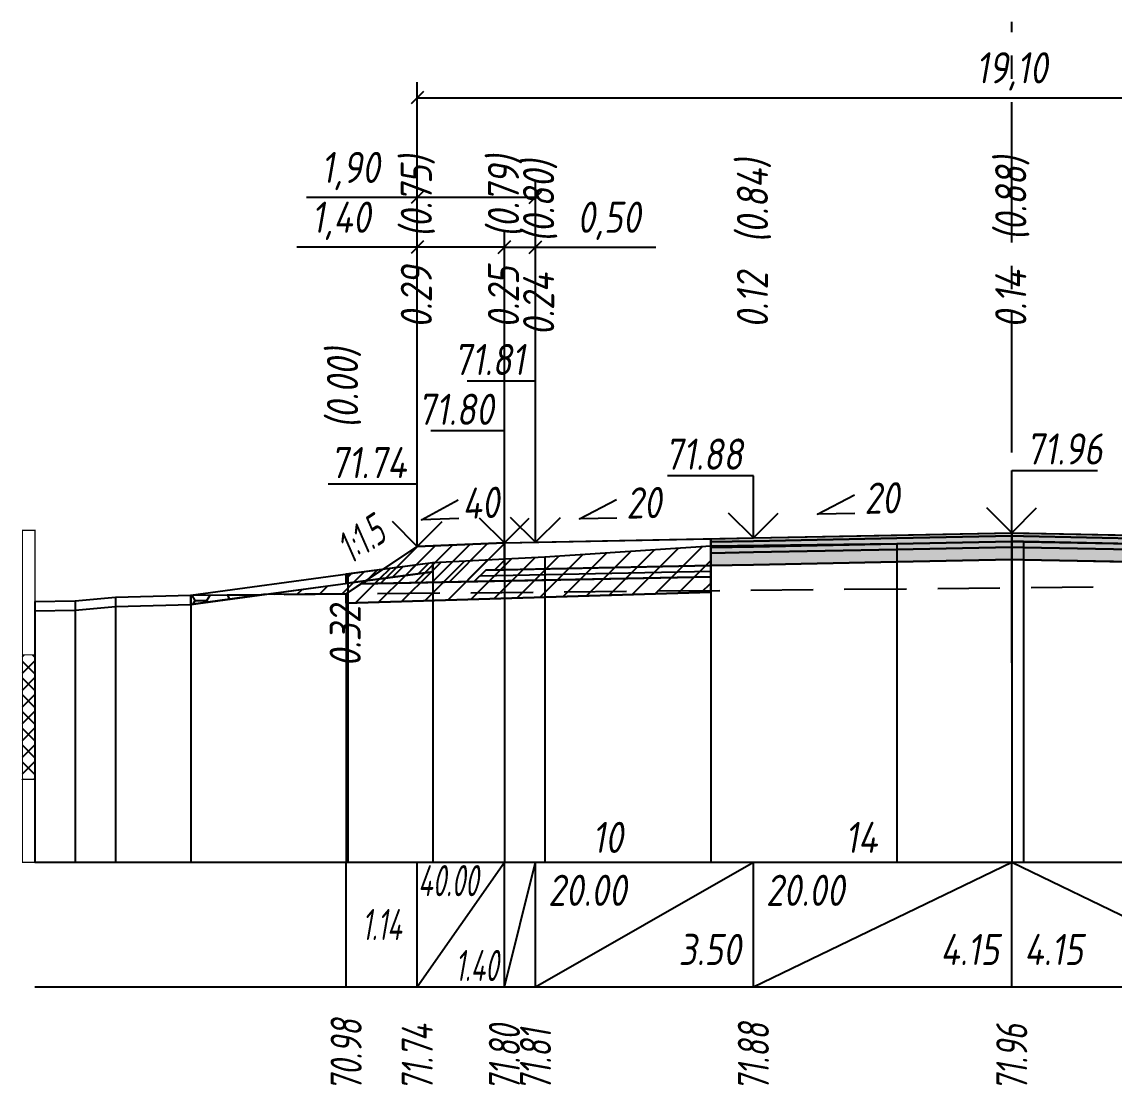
# Model space of a CAD drawing. Extents: x -717 to 1451, y -133302 to 233.
# Drawn here: x 78.9 to 166.7, y -8880.9 to -8795.5 of the extents above; entities that cross this region are included whole.
import ezdxf
from ezdxf.enums import TextEntityAlignment as Align

# ---------------------------------------------------------------- set-up
doc = ezdxf.new("R2010")
doc.units = 0
doc.linetypes.add('осевая2', pattern=[1.125, 0.75, -0.125, 0.125, -0.125])
doc.linetypes.add('штриховая', pattern=[0.75, 0.5, -0.25])
for name, color, linetype in [('Интерполированный поперечник', 2, 'Continuous'), ('Код_514', 1, 'Continuous'), ('Контур_0', 7, 'Continuous'), ('Контур_2521', 7, 'Continuous'), ('Контур_2564', 7, 'Continuous'), ('Контур_2660', 7, 'Continuous'), ('Контур_2665', 7, 'Continuous'), ('Контур_400', 7, 'Continuous'), ('Контур_508', 7, 'Continuous'), ('Контур_512', 7, 'Continuous'), ('Контур_513', 7, 'Continuous'), ('Контур_818', 7, 'Continuous'), ('Красный поперечник', 1, 'Continuous'), ('Линейка абсолютных высот', 7, 'Continuous'), ('Объём_2501', 7, 'Continuous'), ('Объём_2564', 7, 'Continuous'), ('Объём_2650', 7, 'Continuous'), ('Объём_2660', 7, 'Continuous'), ('Объём_2661', 7, 'Continuous'), ('Объём_2665', 7, 'Continuous'), ('Объём_2666', 7, 'Continuous'), ('Объём_2667', 7, 'Continuous'), ('Объём_2668', 7, 'Continuous'), ('Объём_2669', 7, 'Continuous'), ('Объём_2675', 7, 'Continuous'), ('Объём_2753', 7, 'Continuous'), ('Ось', 1, 'осевая2'), ('Откосы', 7, 'Continuous'), ('Отметки покрытия', 7, 'Continuous'), ('Рабочие отметки', 7, 'Continuous'), ('Рабочие отметки доп.', 7, 'Continuous'), ('Слои выравнивания', 7, 'Continuous'), ('Таблица', 7, 'Continuous'), ('Уклоны проезжей части', 7, 'Continuous'), ('Черный поперечник', 3, 'Continuous')]:
    doc.layers.add(name, color=color, linetype=linetype)
for name, color, linetype, true_color in [('Контур_2540', 2, 'Continuous', 0xffff00), ('Контур_2560', 2, 'Continuous', 0xffff00), ('Контур_2561', 7, 'Continuous', 0xff8040), ('Контур_2562', 3, 'Continuous', 0x00ff00), ('Контур_2563', 7, 'Continuous', 0xff8000), ('Контур_2570', 7, 'Continuous', 0x80ff00), ('Контур_2725', 7, 'Continuous', 0x323232), ('Контур_2736', 4, 'Continuous', 0x00ffff), ('Контур_2737', 4, 'Continuous', 0x00ffff), ('Контур_2738', 4, 'Continuous', 0x00ffff), ('Контур_2739', 4, 'Continuous', 0x00ffff), ('Контур_2741', 4, 'Continuous', 0x00ffff), ('Контур_2742', 4, 'Continuous', 0x00ffff), ('Контур_2743', 4, 'Continuous', 0x00ffff), ('Контур_2744', 7, 'Continuous', 0xa4ffff), ('Контур_2745', 7, 'Continuous', 0xa4ffff), ('Контур_2747', 4, 'Continuous', 0x00ffff), ('Контур_2748', 4, 'Continuous', 0x00ffff), ('Контур_2749', 4, 'Continuous', 0x00ffff), ('Контур_2750', 4, 'Continuous', 0x00ffff), ('Контур_2751', 4, 'Continuous', 0x00ffff), ('Контур_2752', 4, 'Continuous', 0x00ffff), ('Контур_2760', 7, 'Continuous', 0x323232), ('Контур_2761', 7, 'Continuous', 0x323232), ('Контур_2762', 7, 'Continuous', 0x323232), ('Контур_2763', 7, 'Continuous', 0x323232), ('Контур_402', 7, 'Continuous', 0xff6464), ('Контур_703', 4, 'Continuous', 0x00ffff), ('Контур_705', 4, 'Continuous', 0x00ffff), ('Контур_707', 4, 'Continuous', 0x00ffff), ('Контур_720', 131, 'Continuous', 0xaaffff), ('Объём_2500', 7, 'Continuous', 0xc0c0c0), ('Объём_2520', 7, 'Continuous', 0x80ffff), ('Объём_2540', 2, 'Continuous', 0xffff00), ('Объём_2560', 2, 'Continuous', 0xffff00), ('Объём_2561', 7, 'Continuous', 0xff8040), ('Объём_2562', 3, 'Continuous', 0x00ff00), ('Объём_2563', 7, 'Continuous', 0xff8000), ('Объём_2570', 7, 'Continuous', 0x80ff00), ('Объём_2600', 7, 'Continuous', 0x808000), ('Объём_2746', 2, 'Continuous', 0xffff00)]:
    doc.layers.add(name, color=color, linetype=linetype, true_color=true_color)
doc.styles.get("Standard").update_dxf_attribs({"font": 'txt', "height": 2.5})
doc.styles.add('М', font='romand.shx', dxfattribs={"width": 0.8, "oblique": 10, "height": 2.5})
doc.dimstyles.new('ISO-25', dxfattribs={"dimtxt": 2.5, "dimasz": 2.5, "dimexe": 1.25, "dimexo": 0.625, "dimtad": 1, "dimtxsty": 'Standard', "dimcen": 2.5, "dimadec": 0, "dimazin": 0, "dimtfac": 1, "dimtmove": 0, "dimatfit": 3, "dimfxl": 1, "dimarcsym": 0})

# ---------------------------------------------------------------- blocks, each defined once
blk = doc.blocks.new('_Oblique')
at = {"color": 0, "linetype": 'ByBlock', "lineweight": -2}
blk.add_line((-0.5, -0.5), (0.5, 0.5), dxfattribs=at)
blk = doc.blocks.new('*D194')
at = {"color": 0, "lineweight": -2, "transparency": 16777216}
for p, q in [((110.714, -8837.075), (110.714, -8812.355)), ((117.714, -8836.795), (117.714, -8812.355)), ((110.714, -8813.605), (101.047, -8813.605)), ((117.714, -8813.605), (110.714, -8813.605))]:
    blk.add_line(p, q, dxfattribs=at)
at = {"layer": 'Defpoints', "color": 0, "transparency": 16777216}
for p in [(117.714, -8813.605), (110.714, -8837.7), (117.714, -8837.42)]:
    blk.add_point(p, dxfattribs=at)
at = {"color": 0, "lineweight": -2, "transparency": 16777216, "rotation": 180}
blk.add_blockref('_Oblique', (110.714, -8813.605), dxfattribs=at)
at = {"color": 0, "lineweight": -2, "transparency": 16777216}
blk.add_blockref('_Oblique', (117.714, -8813.605), dxfattribs=at)
at = {"color": 0, "transparency": 16777216, "insert": (104.587, -8811.492), "char_height": 2.5, "width": 8.75, "attachment_point": 5, "style": 'М'}
blk.add_mtext('1,40', dxfattribs=at)
blk = doc.blocks.new('*D196')
at = {"color": 0, "lineweight": -2, "transparency": 16777216}
for p, q in [((117.714, -8836.795), (117.714, -8812.355)), ((120.214, -8836.745), (120.214, -8812.355)), ((117.714, -8813.605), (120.214, -8813.605)), ((120.214, -8813.605), (129.871, -8813.605))]:
    blk.add_line(p, q, dxfattribs=at)
at = {"layer": 'Defpoints', "color": 0, "transparency": 16777216}
for p in [(120.214, -8813.605), (117.714, -8837.42), (120.214, -8837.37)]:
    blk.add_point(p, dxfattribs=at)
at = {"color": 0, "lineweight": -2, "transparency": 16777216, "rotation": 180}
blk.add_blockref('_Oblique', (117.714, -8813.605), dxfattribs=at)
at = {"color": 0, "lineweight": -2, "transparency": 16777216}
blk.add_blockref('_Oblique', (120.214, -8813.605), dxfattribs=at)
at = {"color": 0, "transparency": 16777216, "insert": (126.11, -8811.492), "char_height": 2.5, "width": 9.16667, "attachment_point": 5, "style": 'М'}
blk.add_mtext('0,50', dxfattribs=at)
blk = doc.blocks.new('*D199')
at = {"color": 0, "lineweight": -2, "transparency": 16777216}
for p, q in [((110.714, -8837.075), (110.714, -8808.355)), ((120.214, -8836.745), (120.214, -8808.355)), ((110.714, -8809.605), (101.806, -8809.605)), ((120.214, -8809.605), (110.714, -8809.605))]:
    blk.add_line(p, q, dxfattribs=at)
at = {"layer": 'Defpoints', "color": 0, "transparency": 16777216}
for p in [(120.214, -8809.605), (110.714, -8837.7), (120.214, -8837.37)]:
    blk.add_point(p, dxfattribs=at)
at = {"color": 0, "lineweight": -2, "transparency": 16777216, "rotation": 180}
blk.add_blockref('_Oblique', (110.714, -8809.605), dxfattribs=at)
at = {"color": 0, "lineweight": -2, "transparency": 16777216}
blk.add_blockref('_Oblique', (120.214, -8809.605), dxfattribs=at)
at = {"color": 0, "transparency": 16777216, "insert": (105.346, -8807.492), "char_height": 2.5, "width": 8.75, "attachment_point": 5, "style": 'М'}
blk.add_mtext('1,90', dxfattribs=at)
blk = doc.blocks.new('*D200')
at = {"color": 0, "lineweight": -2, "transparency": 16777216}
for p, q in [((110.714, -8837.075), (110.714, -8800.355)), ((206.214, -8837.075), (206.214, -8800.355)), ((110.714, -8801.605), (206.214, -8801.605))]:
    blk.add_line(p, q, dxfattribs=at)
at = {"layer": 'Defpoints', "color": 0, "transparency": 16777216}
for p in [(206.214, -8801.605), (110.714, -8837.7), (206.214, -8837.7)]:
    blk.add_point(p, dxfattribs=at)
at = {"color": 0, "lineweight": -2, "transparency": 16777216, "rotation": 180}
blk.add_blockref('_Oblique', (110.714, -8801.605), dxfattribs=at)
at = {"color": 0, "lineweight": -2, "transparency": 16777216}
blk.add_blockref('_Oblique', (206.214, -8801.605), dxfattribs=at)
at = {"color": 0, "transparency": 16777216, "insert": (158.464, -8799.492), "char_height": 2.5, "width": 10.41667, "attachment_point": 5, "style": 'М'}
blk.add_mtext('19,10', dxfattribs=at)

msp = doc.modelspace()

# ---------------------------------------------------------------- hatches: boundary and pattern name
at = {"layer": 'Линейка абсолютных высот'}
h = msp.add_hatch(dxfattribs=at)
h.set_pattern_fill('ANSI37', scale=0.3, style=0)
h.paths.add_polyline_path([(80, -8856.342), (80, -8846.342), (79, -8846.342), (79, -8856.342)])
at = {"layer": 'Объём_2563'}
h = msp.add_hatch(dxfattribs=at)
h.set_pattern_fill('ANSI31', color=256, scale=0.3)
h.paths.add_polyline_path([(110.714, -8837.637), (117.714, -8837.357), (117.714, -8839.507), (116.214, -8839.537), (115.295, -8840.456), (106.214, -8840.637)])
at = {"layer": 'Объём_2570'}
h = msp.add_hatch(dxfattribs=at)
h.set_pattern_fill('ANSI31', color=256, scale=0.2)
h.paths.add_polyline_path([(105.131, -8840.578), (105, -8840.596), (105, -8839.846), (111.954, -8838.924), (111.954, -8839.674)])
at = {"layer": 'Объём_2600'}
h = msp.add_hatch(dxfattribs=at)
h.set_pattern_fill('ANSI31', color=6, scale=0.4)
h.paths.add_polyline_path([(120.968, -8838.46), (134.294, -8837.583), (134.294, -8841.318), (105, -8842.196), (105, -8841.447), (98.368, -8841.508), (105.131, -8840.578), (111.954, -8839.674), (111.954, -8838.924)])
h = msp.add_hatch(dxfattribs=at)
h.set_pattern_fill('HONEY', color=5, scale=0.3)
h.paths.add_polyline_path([(92.518, -8842.312), (92.518, -8841.562), (98.368, -8841.508)])
at = {"layer": 'Слои выравнивания'}
for color, points in [(2, [(134.294, -8837.026), (137.714, -8836.957), (149.227, -8836.727), (158.464, -8836.542), (158.464, -8836.792), (149.227, -8836.977), (137.714, -8837.207), (134.294, -8837.276)]), (3, [(134.294, -8837.276), (137.714, -8837.207), (149.227, -8836.977), (158.464, -8836.792), (158.464, -8837.242), (149.227, -8837.427), (137.714, -8837.657), (134.294, -8837.726)]), (2, [(158.464, -8836.542), (159.401, -8836.561), (169.533, -8836.764), (178.448, -8836.942), (179.214, -8836.957), (184.717, -8837.068), (184.717, -8837.318), (179.214, -8837.207), (178.448, -8837.192), (169.533, -8837.014), (159.401, -8836.811), (158.464, -8836.792)]), (3, [(158.464, -8836.792), (159.401, -8836.811), (169.533, -8837.014), (178.448, -8837.192), (179.214, -8837.207), (184.717, -8837.318), (184.717, -8837.768), (179.214, -8837.657), (178.448, -8837.642), (169.533, -8837.464), (159.401, -8837.261), (158.464, -8837.242)]), (4, [(134.294, -8837.726), (137.714, -8837.657), (149.227, -8837.427), (158.464, -8837.242), (158.464, -8837.692), (149.227, -8837.877), (137.714, -8838.107), (134.294, -8838.176)]), (5, [(134.294, -8838.176), (137.714, -8838.107), (149.227, -8837.877), (158.464, -8837.692), (158.464, -8838.692), (149.227, -8838.877), (137.714, -8839.107), (134.294, -8839.176)]), (4, [(158.464, -8837.242), (159.401, -8837.261), (169.533, -8837.464), (178.448, -8837.642), (179.214, -8837.657), (184.717, -8837.768), (184.717, -8838.218), (179.214, -8838.107), (178.448, -8838.092), (169.533, -8837.914), (159.401, -8837.711), (158.464, -8837.692)]), (5, [(158.464, -8837.692), (159.401, -8837.711), (169.533, -8837.914), (178.448, -8838.092), (179.214, -8838.107), (184.717, -8838.218), (184.717, -8839.218), (179.214, -8839.107), (178.448, -8839.092), (169.533, -8838.914), (159.401, -8838.711), (158.464, -8838.692)])]:
    msp.add_hatch(color=color, dxfattribs=at).paths.add_polyline_path(points)

# ---------------------------------------------------------------- linework, layer by layer
at = {"layer": 'Интерполированный поперечник', "linetype": 'штриховая', "ltscale": 10, "flags": 128}
msp.add_lwpolyline([(92.518, -8841.562), (214.475, -8840.431)], dxfattribs=at)
at = {"layer": 'Код_514'}
for p, q in [((105, -8873), (105, -8863)), ((110.714, -8873), (110.714, -8863)), ((110.714, -8873), (117.714, -8863)), ((117.714, -8873), (117.714, -8863)), ((117.714, -8873), (120.214, -8863)), ((120.214, -8873), (120.214, -8863)), ((120.214, -8873), (137.714, -8863)), ((137.714, -8873), (137.714, -8863)), ((137.714, -8873), (158.464, -8863)), ((158.464, -8873), (158.464, -8863)), ((158.464, -8863), (179.214, -8873))]:
    msp.add_line(p, q, dxfattribs=at)
at = {"layer": 'Контур_0', "flags": 128}
for points in [[(120.214, -8839.457), (117.714, -8839.507), (117.714, -8837.357), (134.294, -8837.026), (134.294, -8839.176), (120.214, -8839.457), (120.214, -8839.457)], [(110.714, -8837.637), (105, -8841.447), (105, -8841.447), (105, -8841.447), (105, -8841.447), (105, -8841.447), (105, -8841.447), (105, -8841.447), (105, -8841.447), (105, -8841.447), (105, -8841.447), (105, -8841.447), (105, -8841.447), (105, -8841.447), (105, -8841.447), (105, -8841.447)], [(110.714, -8837.637), (105, -8841.447), (105, -8841.447), (105, -8841.447), (105, -8841.447), (105, -8841.447), (105, -8841.447), (105, -8841.447), (105, -8841.447), (105, -8841.447), (105, -8841.447), (105, -8841.447), (105, -8841.447), (105, -8841.447), (105, -8841.447), (105, -8841.447), (105, -8841.447), (105, -8841.447), (105, -8841.447), (105, -8841.447), (105, -8841.447), (105, -8841.447), (105, -8841.447), (105, -8841.447), (105, -8841.447), (105, -8841.447), (105, -8841.447), (105, -8841.447), (105, -8841.447), (105, -8841.447)], [(106.214, -8840.637), (115.295, -8840.456), (116.214, -8839.537), (117.714, -8839.507)], [(116.214, -8839.537), (134.294, -8839.176), (134.294, -8840.076), (115.295, -8840.456), (116.214, -8839.537), (116.214, -8839.537)]]:
    msp.add_lwpolyline(points, dxfattribs=at)
at = {"layer": 'Контур_2521', "color": 250, "flags": 128}
msp.add_lwpolyline([(115.754, -8839.997), (134.294, -8839.626)], dxfattribs=at)
at = {"layer": 'Контур_2540', "flags": 128}
msp.add_lwpolyline([(106.214, -8840.637), (134.294, -8840.076), (134.294, -8841.318), (105, -8842.196), (105, -8841.447), (106.214, -8840.637), (106.214, -8840.637)], dxfattribs=at)
at = {"layer": 'Контур_2560', "flags": 128}
msp.add_lwpolyline([(110.714, -8837.637), (110.714, -8837.637), (110.714, -8837.637), (117.714, -8837.357)], dxfattribs=at)
at = {"layer": 'Контур_2561', "flags": 128}
msp.add_lwpolyline([(117.714, -8837.357), (117.714, -8837.357), (110.714, -8837.637), (110.714, -8837.637), (117.714, -8837.357)], dxfattribs=at)
at = {"layer": 'Контур_2562', "flags": 128}
msp.add_lwpolyline([(110.714, -8837.637), (110.714, -8837.637), (110.714, -8837.637), (110.714, -8837.637), (110.714, -8837.637)], dxfattribs=at)
at = {"layer": 'Контур_2563', "flags": 128}
msp.add_lwpolyline([(110.714, -8837.637), (117.714, -8837.357), (117.714, -8839.507), (116.214, -8839.537), (115.295, -8840.456), (106.214, -8840.637), (110.714, -8837.637), (110.714, -8837.637)], dxfattribs=at)
at = {"layer": 'Контур_2564', "flags": 128}
msp.add_lwpolyline([(110.714, -8837.637), (117.714, -8837.357)], dxfattribs=at)
at = {"layer": 'Контур_2570', "flags": 128}
msp.add_lwpolyline([(80, -8842.798), (83.235, -8842.766), (86.465, -8842.456), (92.518, -8842.312), (92.518, -8842.312), (105.131, -8840.578), (111.954, -8839.674), (111.954, -8838.924), (120.968, -8838.46), (134.294, -8837.583), (149.227, -8837.399), (158.464, -8837.226), (159.401, -8837.208), (169.533, -8837.428)], dxfattribs=at)
at = {"layer": 'Контур_2660', "flags": 128}
msp.add_lwpolyline([(105, -8842.196), (134.294, -8841.318)], dxfattribs=at)
at = {"layer": 'Контур_2665', "flags": 128}
msp.add_lwpolyline([(110.714, -8837.637), (110.714, -8837.637)], dxfattribs=at)
at = {"layer": 'Контур_2725', "flags": 128}
msp.add_lwpolyline([(134.294, -8839.176), (137.714, -8839.107), (149.227, -8838.877), (158.464, -8838.692), (159.401, -8838.711), (169.533, -8838.914), (178.448, -8839.092), (179.214, -8839.107), (184.717, -8839.218)], dxfattribs=at)
at = {"layer": 'Контур_2736', "flags": 128}
msp.add_lwpolyline([(110.714, -8837.637), (105, -8841.447)], dxfattribs=at)
at = {"layer": 'Контур_2737', "flags": 128}
msp.add_lwpolyline([(105, -8841.447), (105, -8841.447)], dxfattribs=at)
at = {"layer": 'Контур_2738', "flags": 128}
msp.add_lwpolyline([(105, -8841.447), (105, -8841.447)], dxfattribs=at)
at = {"layer": 'Контур_2739', "flags": 128}
msp.add_lwpolyline([(105, -8841.447), (105, -8841.447)], dxfattribs=at)
at = {"layer": 'Контур_2741', "flags": 128}
msp.add_lwpolyline([(105, -8841.447), (105, -8841.447)], dxfattribs=at)
at = {"layer": 'Контур_2742', "flags": 128}
msp.add_lwpolyline([(105, -8841.447), (105, -8841.447)], dxfattribs=at)
at = {"layer": 'Контур_2743', "flags": 128}
msp.add_lwpolyline([(105, -8841.447), (105, -8841.447)], dxfattribs=at)
at = {"layer": 'Контур_2744', "flags": 128}
msp.add_lwpolyline([(105, -8841.447), (105, -8841.447)], dxfattribs=at)
msp.add_lwpolyline([(105, -8841.447), (105, -8841.447)], dxfattribs=at)
msp.add_lwpolyline([(105, -8841.447), (105, -8841.447)], dxfattribs=at)
msp.add_lwpolyline([(105, -8841.447), (105, -8841.447)], dxfattribs=at)
msp.add_lwpolyline([(105, -8841.447), (105, -8841.447)], dxfattribs=at)
msp.add_lwpolyline([(105, -8841.447), (105, -8841.447)], dxfattribs=at)
at = {"layer": 'Контур_2745', "flags": 128}
msp.add_lwpolyline([(105, -8841.447), (105, -8841.447)], dxfattribs=at)
msp.add_lwpolyline([(105, -8841.447), (105, -8841.447)], dxfattribs=at)
msp.add_lwpolyline([(105, -8841.447), (105, -8841.447)], dxfattribs=at)
msp.add_lwpolyline([(105, -8841.447), (105, -8841.447)], dxfattribs=at)
msp.add_lwpolyline([(105, -8841.447), (105, -8841.447)], dxfattribs=at)
msp.add_lwpolyline([(105, -8841.447), (105, -8841.447)], dxfattribs=at)
at = {"layer": 'Контур_2747', "flags": 128}
msp.add_lwpolyline([(105, -8841.447), (105, -8841.447)], dxfattribs=at)
at = {"layer": 'Контур_2748', "flags": 128}
msp.add_lwpolyline([(105, -8841.447), (105, -8841.447)], dxfattribs=at)
at = {"layer": 'Контур_2749', "flags": 128}
msp.add_lwpolyline([(105, -8841.447), (105, -8841.447)], dxfattribs=at)
at = {"layer": 'Контур_2750', "flags": 128}
msp.add_lwpolyline([(105, -8841.447), (105, -8841.447)], dxfattribs=at)
at = {"layer": 'Контур_2751', "flags": 128}
msp.add_lwpolyline([(105, -8841.447), (105, -8841.447)], dxfattribs=at)
at = {"layer": 'Контур_2752', "flags": 128}
msp.add_lwpolyline([(105, -8841.447), (105, -8841.447)], dxfattribs=at)
at = {"layer": 'Контур_2760', "flags": 128}
msp.add_lwpolyline([(134.294, -8837.026), (137.714, -8836.957), (149.227, -8836.727), (158.464, -8836.542), (159.401, -8836.561), (169.533, -8836.764), (178.448, -8836.942), (179.214, -8836.957), (184.717, -8837.068)], dxfattribs=at)
at = {"layer": 'Контур_2761', "flags": 128}
msp.add_lwpolyline([(134.294, -8837.276), (137.714, -8837.207), (149.227, -8836.977), (158.464, -8836.792), (159.401, -8836.811), (169.533, -8837.014), (178.448, -8837.192), (179.214, -8837.207), (184.717, -8837.318)], dxfattribs=at)
at = {"layer": 'Контур_2762', "flags": 128}
msp.add_lwpolyline([(134.294, -8837.726), (137.714, -8837.657), (149.227, -8837.427), (158.464, -8837.242), (159.401, -8837.261), (169.533, -8837.464), (178.448, -8837.642), (179.214, -8837.657), (184.717, -8837.768)], dxfattribs=at)
at = {"layer": 'Контур_2763', "flags": 128}
msp.add_lwpolyline([(134.294, -8838.176), (137.714, -8838.107), (149.227, -8837.877), (158.464, -8837.692), (159.401, -8837.711), (169.533, -8837.914), (178.448, -8838.092), (179.214, -8838.107), (184.717, -8838.218)], dxfattribs=at)
at = {"layer": 'Контур_400', "flags": 128}
for points in [[(117.714, -8837.357), (120.214, -8837.307), (120.214, -8837.307), (120.214, -8837.307), (120.214, -8837.307), (120.214, -8837.307), (120.214, -8837.307), (137.714, -8836.957), (158.464, -8836.542)], [(158.464, -8836.542), (179.214, -8836.957), (196.714, -8837.307), (196.714, -8837.307), (196.714, -8837.307), (196.714, -8837.307), (196.714, -8837.307), (196.714, -8837.307), (199.214, -8837.357)]]:
    msp.add_lwpolyline(points, dxfattribs=at)
at = {"layer": 'Контур_402', "flags": 128}
msp.add_lwpolyline([(105, -8842.196), (134.294, -8841.318), (134.294, -8839.176), (158.464, -8838.692), (184.717, -8839.218), (184.717, -8841.38), (213.105, -8842.232)], dxfattribs=at)
at = {"layer": 'Контур_508', "flags": 128}
msp.add_lwpolyline([(105, -8842.196), (134.294, -8841.318), (134.294, -8839.176), (158.464, -8838.692), (184.717, -8839.218), (184.717, -8841.38), (213.105, -8842.232), (214.257, -8843), (216.257, -8843), (220.597, -8840.107)], dxfattribs=at)
at = {"layer": 'Контур_512', "flags": 128}
msp.add_lwpolyline([(105, -8842.196), (134.294, -8841.318)], dxfattribs=at)
at = {"layer": 'Контур_513', "flags": 128}
msp.add_lwpolyline([(105, -8842.196), (134.294, -8841.318), (134.294, -8839.176), (158.464, -8838.692), (184.717, -8839.218), (184.717, -8841.38), (213.105, -8842.232), (214.257, -8843), (216.257, -8843), (220.597, -8840.107)], dxfattribs=at)
at = {"layer": 'Контур_703', "flags": 128}
for points in [[(110.714, -8837.637), (105, -8841.447)], [(105, -8841.447), (105, -8841.447)]]:
    msp.add_lwpolyline(points, dxfattribs=at)
at = {"layer": 'Контур_705', "flags": 128}
msp.add_lwpolyline([(105, -8841.447), (105, -8841.447)], dxfattribs=at)
at = {"layer": 'Контур_707', "flags": 128}
msp.add_lwpolyline([(105, -8841.447), (105, -8841.447)], dxfattribs=at)
at = {"layer": 'Контур_720', "flags": 128}
msp.add_lwpolyline([(105, -8841.447), (105, -8841.447)], dxfattribs=at)
at = {"layer": 'Контур_818', "flags": 128}
msp.add_lwpolyline([(105, -8840.596), (105.131, -8840.578), (111.954, -8839.674), (111.954, -8838.924), (120.968, -8838.46), (134.294, -8837.583), (149.227, -8837.399), (158.464, -8837.226), (159.401, -8837.208), (169.533, -8837.428), (184.717, -8837.793), (192.806, -8838.33), (204.926, -8839.306), (204.926, -8840.056), (208.496, -8840.589), (214.475, -8841.181), (214.475, -8841.181), (220.597, -8840.857)], dxfattribs=at)
at = {"layer": 'Красный поперечник'}
for p, q in [((120.214, -8837.307), (137.714, -8836.957)), ((137.714, -8836.957), (158.464, -8836.542)), ((158.464, -8836.542), (179.214, -8836.957)), ((105, -8841.447), (110.714, -8837.637)), ((110.714, -8837.637), (117.714, -8837.357)), ((117.714, -8837.357), (120.214, -8837.307)), ((134.294, -8841.318), (134.294, -8863)), ((105, -8842.196), (105, -8863))]:
    msp.add_line(p, q, dxfattribs=at)
at = {"layer": 'Линейка абсолютных высот', "color": 7, "const_width": 0.1, "flags": 128}
for points in [[(80, -8846.342), (80, -8836.342), (79, -8836.342), (79, -8846.342), (80, -8846.342)], [(80, -8856.342), (80, -8846.342), (79, -8846.342), (79, -8856.342), (80, -8856.342)], [(80, -8863), (80, -8856.342), (79, -8856.342), (79, -8863), (80, -8863)]]:
    msp.add_lwpolyline(points, dxfattribs=at)
at = {"layer": 'Объём_2500', "flags": 128}
msp.add_lwpolyline([(120.214, -8839.457), (117.714, -8839.507), (117.714, -8837.357), (134.294, -8837.026), (134.294, -8839.176), (120.214, -8839.457), (120.214, -8839.457)], dxfattribs=at)
at = {"layer": 'Объём_2501', "flags": 128}
for points in [[(117.714, -8837.357), (120.214, -8837.307), (120.214, -8837.307), (120.214, -8837.307), (120.214, -8837.307), (120.214, -8837.307), (120.214, -8837.307), (137.714, -8836.957), (158.464, -8836.542)], [(158.464, -8836.542), (179.214, -8836.957), (196.714, -8837.307), (196.714, -8837.307), (196.714, -8837.307), (196.714, -8837.307), (196.714, -8837.307), (196.714, -8837.307), (199.214, -8837.357)]]:
    msp.add_lwpolyline(points, dxfattribs=at)
at = {"layer": 'Объём_2520', "color": 250, "flags": 128}
msp.add_lwpolyline([(116.214, -8839.537), (134.294, -8839.176), (134.294, -8840.076), (115.295, -8840.456), (116.214, -8839.537), (116.214, -8839.537)], dxfattribs=at)
at = {"layer": 'Объём_2540', "flags": 128}
msp.add_lwpolyline([(106.214, -8840.637), (134.294, -8840.076), (134.294, -8841.318), (105, -8842.196), (105, -8841.447), (106.214, -8840.637), (106.214, -8840.637)], dxfattribs=at)
at = {"layer": 'Объём_2560', "flags": 128}
msp.add_lwpolyline([(110.714, -8837.637), (110.714, -8837.637), (110.714, -8837.637), (117.714, -8837.357)], dxfattribs=at)
at = {"layer": 'Объём_2561', "flags": 128}
msp.add_lwpolyline([(117.714, -8837.357), (117.714, -8837.357), (110.714, -8837.637), (110.714, -8837.637), (117.714, -8837.357)], dxfattribs=at)
at = {"layer": 'Объём_2562', "flags": 128}
msp.add_lwpolyline([(110.714, -8837.637), (110.714, -8837.637), (110.714, -8837.637), (110.714, -8837.637), (110.714, -8837.637)], dxfattribs=at)
at = {"layer": 'Объём_2563', "color": 250, "flags": 128}
msp.add_lwpolyline([(110.714, -8837.637), (117.714, -8837.357), (117.714, -8839.507), (116.214, -8839.537), (115.295, -8840.456), (106.214, -8840.637), (110.714, -8837.637), (110.714, -8837.637)], dxfattribs=at)
at = {"layer": 'Объём_2564', "flags": 128}
msp.add_lwpolyline([(110.714, -8837.637), (117.714, -8837.357)], dxfattribs=at)
at = {"layer": 'Объём_2570', "flags": 128}
msp.add_lwpolyline([(105.131, -8840.578), (105, -8840.596), (105, -8839.846), (111.954, -8838.924), (111.954, -8839.674), (105.131, -8840.578), (105.131, -8840.578)], dxfattribs=at)
at = {"layer": 'Объём_2600', "color": 5, "flags": 128}
msp.add_lwpolyline([(92.518, -8842.312), (92.518, -8841.562), (98.368, -8841.508), (92.518, -8842.312), (92.518, -8842.312)], dxfattribs=at)
at = {"layer": 'Объём_2650', "color": 6, "flags": 128}
msp.add_lwpolyline([(120.968, -8838.46), (134.294, -8837.583), (134.294, -8841.318), (105, -8842.196), (105, -8841.447), (98.368, -8841.508), (105.131, -8840.578), (111.954, -8839.674), (111.954, -8838.924), (120.968, -8838.46), (120.968, -8838.46)], dxfattribs=at)
at = {"layer": 'Объём_2660', "flags": 128}
msp.add_lwpolyline([(105, -8842.196), (134.294, -8841.318)], dxfattribs=at)
at = {"layer": 'Объём_2661', "flags": 128}
msp.add_lwpolyline([(110.714, -8837.637), (105, -8841.447)], dxfattribs=at)
at = {"layer": 'Объём_2665', "flags": 128}
msp.add_lwpolyline([(110.714, -8837.637), (110.714, -8837.637)], dxfattribs=at)
at = {"layer": 'Объём_2666', "flags": 128}
msp.add_lwpolyline([(110.714, -8837.637), (105, -8841.447)], dxfattribs=at)
at = {"layer": 'Объём_2667', "flags": 128}
msp.add_lwpolyline([(105, -8841.447), (105, -8841.447)], dxfattribs=at)
msp.add_lwpolyline([(105, -8841.447), (105, -8841.447)], dxfattribs=at)
at = {"layer": 'Объём_2668', "flags": 128}
msp.add_lwpolyline([(105, -8841.447), (105, -8841.447)], dxfattribs=at)
msp.add_lwpolyline([(105, -8841.447), (105, -8841.447)], dxfattribs=at)
at = {"layer": 'Объём_2669', "flags": 128}
msp.add_lwpolyline([(105, -8841.447), (105, -8841.447)], dxfattribs=at)
msp.add_lwpolyline([(105, -8841.447), (105, -8841.447)], dxfattribs=at)
at = {"layer": 'Объём_2675', "flags": 128}
msp.add_lwpolyline([(105, -8841.447), (105, -8841.447)], dxfattribs=at)
msp.add_lwpolyline([(105, -8841.447), (105, -8841.447)], dxfattribs=at)
msp.add_lwpolyline([(105, -8841.447), (105, -8841.447)], dxfattribs=at)
msp.add_lwpolyline([(105, -8841.447), (105, -8841.447)], dxfattribs=at)
msp.add_lwpolyline([(105, -8841.447), (105, -8841.447)], dxfattribs=at)
msp.add_lwpolyline([(105, -8841.447), (105, -8841.447)], dxfattribs=at)
msp.add_lwpolyline([(105, -8841.447), (105, -8841.447)], dxfattribs=at)
msp.add_lwpolyline([(105, -8841.447), (105, -8841.447)], dxfattribs=at)
msp.add_lwpolyline([(105, -8841.447), (105, -8841.447)], dxfattribs=at)
msp.add_lwpolyline([(105, -8841.447), (105, -8841.447)], dxfattribs=at)
msp.add_lwpolyline([(105, -8841.447), (105, -8841.447)], dxfattribs=at)
msp.add_lwpolyline([(105, -8841.447), (105, -8841.447)], dxfattribs=at)
at = {"layer": 'Объём_2746', "flags": 128}
msp.add_lwpolyline([(111.954, -8839.674), (111.954, -8838.924), (120.968, -8838.46), (134.294, -8837.583), (134.294, -8841.318), (105, -8842.196), (105, -8841.447), (106.593, -8840.385), (111.954, -8839.674), (111.954, -8839.674)], dxfattribs=at)
at = {"layer": 'Объём_2753', "flags": 128}
msp.add_lwpolyline([(134.294, -8837.026), (134.294, -8837.026)], dxfattribs=at)
at = {"layer": 'Ось', "ltscale": 15}
msp.add_line((158.464, -8846.971), (158.464, -8795.513), dxfattribs=at)
at = {"layer": 'Откосы', "color": 1, "flags": 128}
for points in [[(145.863, -8834.983), (142.863, -8835.043), (145.833, -8833.484)], [(114.053, -8835.383), (111.056, -8835.503), (113.993, -8833.884)], [(126.738, -8835.366), (123.738, -8835.426), (126.708, -8833.866)]]:
    msp.add_lwpolyline(points, dxfattribs=at)
at = {"layer": 'Отметки покрытия', "color": 1}
for p, q in [((120.214, -8824.357), (114.714, -8824.357)), ((120.214, -8837.307), (120.214, -8824.357)), ((117.714, -8828.357), (111.814, -8828.357)), ((117.714, -8837.357), (117.714, -8828.357)), ((137.714, -8831.957), (130.814, -8831.957)), ((137.714, -8836.957), (137.714, -8831.957)), ((158.464, -8836.542), (158.464, -8831.542)), ((158.464, -8831.542), (165.364, -8831.542)), ((110.714, -8832.637), (103.564, -8832.637)), ((110.714, -8837.637), (110.714, -8832.637)), ((158.464, -8836.542), (156.464, -8834.542)), ((158.464, -8836.542), (160.464, -8834.542)), ((117.714, -8837.357), (115.714, -8835.357)), ((117.714, -8837.357), (119.714, -8835.357)), ((120.214, -8837.307), (118.214, -8835.307)), ((120.214, -8837.307), (122.214, -8835.307)), ((137.714, -8836.957), (135.714, -8834.957)), ((137.714, -8836.957), (139.714, -8834.957)), ((110.714, -8837.637), (108.714, -8835.637)), ((110.714, -8837.637), (112.714, -8835.637))]:
    msp.add_line(p, q, dxfattribs=at)
at = {"layer": 'Слои выравнивания'}
for p, q in [((134.294, -8837.026), (134.294, -8863)), ((158.464, -8836.542), (158.464, -8863)), ((117.714, -8837.357), (117.714, -8863))]:
    msp.add_line(p, q, dxfattribs=at)
at = {"layer": 'Слои выравнивания', "color": 2, "flags": 128}
for points in [[(134.294, -8837.026), (137.714, -8836.957), (149.227, -8836.727), (158.464, -8836.542), (158.464, -8836.792), (149.227, -8836.977), (137.714, -8837.207), (134.294, -8837.276)], [(158.464, -8836.542), (159.401, -8836.561), (169.533, -8836.764), (178.448, -8836.942), (179.214, -8836.957), (184.717, -8837.068), (184.717, -8837.318), (179.214, -8837.207), (178.448, -8837.192), (169.533, -8837.014), (159.401, -8836.811), (158.464, -8836.792)]]:
    msp.add_lwpolyline(points, close=True, dxfattribs=at)
at = {"layer": 'Слои выравнивания', "color": 3, "flags": 128}
for points in [[(134.294, -8837.276), (137.714, -8837.207), (149.227, -8836.977), (158.464, -8836.792), (158.464, -8837.242), (149.227, -8837.427), (137.714, -8837.657), (134.294, -8837.726)], [(158.464, -8836.792), (159.401, -8836.811), (169.533, -8837.014), (178.448, -8837.192), (179.214, -8837.207), (184.717, -8837.318), (184.717, -8837.768), (179.214, -8837.657), (178.448, -8837.642), (169.533, -8837.464), (159.401, -8837.261), (158.464, -8837.242)]]:
    msp.add_lwpolyline(points, close=True, dxfattribs=at)
at = {"layer": 'Слои выравнивания', "color": 4, "flags": 128}
for points in [[(134.294, -8837.726), (137.714, -8837.657), (149.227, -8837.427), (158.464, -8837.242), (158.464, -8837.692), (149.227, -8837.877), (137.714, -8838.107), (134.294, -8838.176)], [(158.464, -8837.242), (159.401, -8837.261), (169.533, -8837.464), (178.448, -8837.642), (179.214, -8837.657), (184.717, -8837.768), (184.717, -8838.218), (179.214, -8838.107), (178.448, -8838.092), (169.533, -8837.914), (159.401, -8837.711), (158.464, -8837.692)]]:
    msp.add_lwpolyline(points, close=True, dxfattribs=at)
at = {"layer": 'Слои выравнивания', "color": 5, "flags": 128}
for points in [[(134.294, -8838.176), (137.714, -8838.107), (149.227, -8837.877), (158.464, -8837.692), (158.464, -8838.692), (149.227, -8838.877), (137.714, -8839.107), (134.294, -8839.176)], [(158.464, -8837.692), (159.401, -8837.711), (169.533, -8837.914), (178.448, -8838.092), (179.214, -8838.107), (184.717, -8838.218), (184.717, -8839.218), (179.214, -8839.107), (178.448, -8839.092), (169.533, -8838.914), (159.401, -8838.711), (158.464, -8838.692)]]:
    msp.add_lwpolyline(points, close=True, dxfattribs=at)
at = {"layer": 'Таблица'}
for p, q in [((80, -8863), (245.597, -8863)), ((80, -8873), (245.597, -8873))]:
    msp.add_line(p, q, dxfattribs=at)
at = {"layer": 'Черный поперечник', "color": 7}
for p, q in [((158.464, -8837.226), (158.464, -8863)), ((159.401, -8837.208), (159.401, -8863)), ((134.294, -8837.583), (134.294, -8863)), ((149.227, -8837.399), (149.227, -8863)), ((111.954, -8838.924), (111.954, -8863)), ((120.968, -8838.46), (120.968, -8863)), ((105.131, -8839.828), (105.131, -8863)), ((92.518, -8841.562), (92.518, -8863)), ((80, -8842.048), (80, -8863)), ((83.235, -8842.016), (83.235, -8863)), ((86.465, -8841.706), (86.465, -8863))]:
    msp.add_line(p, q, dxfattribs=at)
at = {"layer": 'Черный поперечник', "flags": 128}
msp.add_lwpolyline([(80, -8842.048), (83.235, -8842.016), (86.465, -8841.706), (92.518, -8841.562), (105.131, -8839.828), (111.954, -8838.924), (120.968, -8838.46), (134.294, -8837.583), (149.227, -8837.399), (158.464, -8837.226), (159.401, -8837.208), (169.533, -8837.428), (184.717, -8837.793), (192.806, -8838.33), (204.926, -8839.306), (208.496, -8839.839), (214.475, -8840.431), (225.636, -8839.84), (232.211, -8838.908), (244.435, -8839.149), (245.597, -8839.165)], dxfattribs=at)

# ---------------------------------------------------------------- texts
at = {"layer": 'Код_514', "style": 'М', "oblique": 10}
for s, width, p in [('40.00', 0.6, (110.768, -8863.226)), ('20.00', 0.8, (121.214, -8864)), ('20.00', 0.8, (138.714, -8864))]:
    msp.add_text(s, height=2.5, dxfattribs=dict(at, width=width)).set_placement(p, align=Align.TOP_LEFT)
at = {"layer": 'Код_514', "style": 'М', "oblique": 10, "width": 0.6}
msp.add_text('1.14', height=2.5, dxfattribs=at).set_placement((107.857, -8868), align=Align.MIDDLE_CENTER)
at = {"layer": 'Код_514', "style": 'М', "oblique": 10}
for s, width, p in [('3.50', 0.8, (136.714, -8872)), ('4.15', 0.8, (157.464, -8872)), ('1.40', 0.6, (117.23, -8873.289))]:
    msp.add_text(s, height=2.5, dxfattribs=dict(at, width=width)).set_placement(p, align=Align.BOTTOM_RIGHT)
at = {"layer": 'Код_514', "style": 'М', "oblique": 10, "width": 0.8}
msp.add_text('4.15', height=2.5, dxfattribs=at).set_placement((159.464, -8872), align=Align.BOTTOM_LEFT)
at = {"layer": 'Код_514', "style": 'М', "oblique": 10, "width": 0.7}
for s, p in [('70.98', (105, -8881.382)), ('71.88', (137.714, -8881.382)), ('71.74', (110.714, -8881.382)), ('71.80', (117.714, -8881.382)), ('71.81', (120.214, -8881.382)), ('71.96', (158.464, -8881.382))]:
    msp.add_text(s, height=2.5, rotation=90, dxfattribs=at).set_placement(p, align=Align.MIDDLE_LEFT)
at = {"layer": 'Отметки покрытия', "color": 1, "style": 'М', "oblique": 10, "width": 0.8}
for s, p in [('71.81', (119.355, -8824.626)), ('71.80', (116.855, -8828.626)), ('71.88', (136.855, -8832.226)), ('71.74', (109.855, -8832.906))]:
    msp.add_text(s, height=2.5, dxfattribs=at).set_placement(p, align=Align.BOTTOM_RIGHT)
msp.add_text('71.96', height=2.5, dxfattribs=at).set_placement((159.605, -8831.811), align=Align.BOTTOM_LEFT)
at = {"layer": 'Рабочие отметки', "color": 1, "style": 'М', "oblique": 10, "width": 0.8}
for s, p in [('0.29', (110.636, -8820.107)), ('0.25', (117.636, -8820.107)), ('0.24', (120.461, -8820.703)), ('0.12', (137.636, -8820.107)), ('0.14', (158.386, -8820.107))]:
    msp.add_text(s, height=2.5, rotation=90, dxfattribs=at).set_placement(p, align=Align.MIDDLE_LEFT)
msp.add_text('0.32', height=2.5, rotation=90, dxfattribs=at).set_placement((104.922, -8842.377), align=Align.MIDDLE_RIGHT)
at = {"layer": 'Рабочие отметки доп.', "color": 1, "style": 'М', "oblique": 10, "width": 0.8}
for s, p in [('(0.75)', (110.636, -8812.807)), ('(0.79)', (117.636, -8812.807)), ('(0.80)', (120.461, -8813.203)), ('(0.84)', (137.636, -8813.257)), ('(0.88)', (158.386, -8813.057)), ('(0.00)', (104.705, -8828.139))]:
    msp.add_text(s, height=2.5, rotation=90, dxfattribs=at).set_placement(p, align=Align.MIDDLE_LEFT)
at = {"layer": 'Слои выравнивания', "style": 'М', "oblique": 10, "width": 0.8}
for s, p in [('10', (126.004, -8863)), ('14', (146.379, -8863))]:
    msp.add_text(s, height=2.5, dxfattribs=at).set_placement(p, align=Align.BOTTOM_CENTER)
at = {"layer": 'Уклоны проезжей части', "color": 1, "style": 'М', "oblique": 10}
for s, rotation, width, p in [('40', 2.29061, 0.8, (115.892, -8836.139)), ('20', 1.14576, 0.8, (148.069, -8835.75)), ('20', 1.14576, 0.8, (128.944, -8836.133)), ('1:1.5', 33.69007, 0.6, (107.302, -8838.71))]:
    msp.add_text(s, height=2.5, rotation=rotation, dxfattribs=dict(at, width=width)).set_placement(p, align=Align.BOTTOM_CENTER)

# ---------------------------------------------------------------- dimensions: what is measured, and where the dimension line sits
at = {"color": 5}
dim = msp.add_linear_dim(base=(206.214, -8801.605), p1=(110.714, -8837.7), p2=(206.214, -8837.7), angle=180, dimstyle='ISO-25', override={"dimasz": 1, "dimlfac": 0.2, "dimzin": 0, "dimtxsty": 'М', "dimblk1": 'Oblique', "dimblk2": 'Oblique', "dimsah": 1}, dxfattribs=at)
dim.commit()
dim.dimension.update_dxf_attribs({"geometry": '*D200', "text_midpoint": (158.464, -8799.492)})
for base, p1, p2, picture, middle in [((120.214, -8809.605), (110.714, -8837.7), (120.214, -8837.37), '*D199', (105.346, -8809.605)), ((117.714, -8813.605), (110.714, -8837.7), (117.714, -8837.42), '*D194', (104.587, -8813.605)), ((120.214, -8813.605), (117.714, -8837.42), (120.214, -8837.37), '*D196', (126.11, -8813.605))]:
    dim = msp.add_linear_dim(base=base, p1=p1, p2=p2, angle=180, dimstyle='ISO-25', override={"dimasz": 1, "dimlfac": 0.2, "dimzin": 0, "dimtxsty": 'М', "dimblk1": 'Oblique', "dimblk2": 'Oblique', "dimsah": 1}, dxfattribs=at)
    dim.commit()
    dim.dimension.update_dxf_attribs({"geometry": picture, "text_midpoint": middle, "dimtype": 160})

doc.saveas('drawing.dxf')
